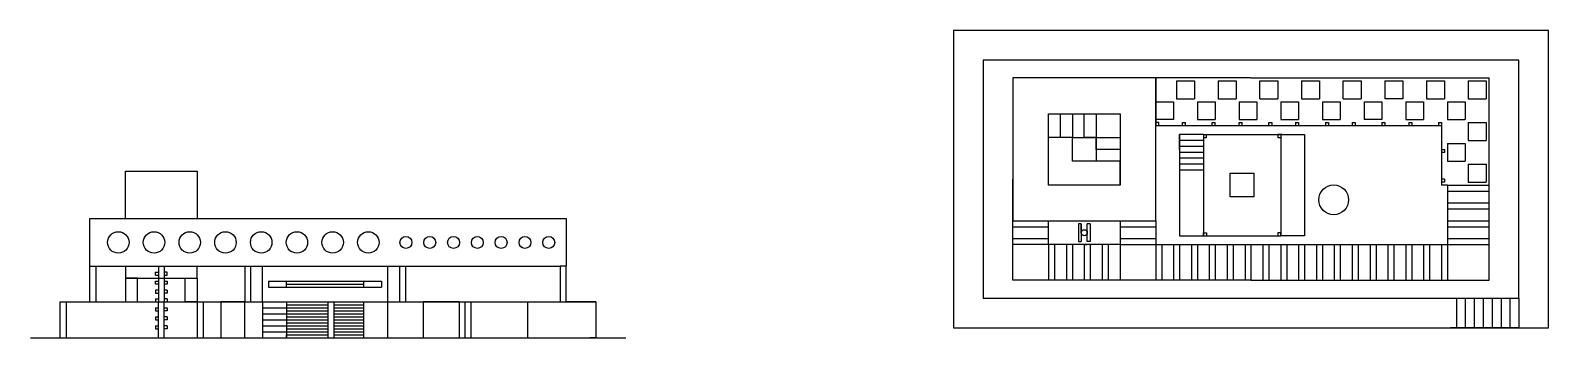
# Model space of a CAD drawing. Header units: millimetres. Extents: x 2270 to 2525, y 1480 to 1532.
import ezdxf

# ---------------------------------------------------------------- set-up
doc = ezdxf.new("R2010")
doc.units = ezdxf.units.MM

msp = doc.modelspace()

# ---------------------------------------------------------------- linework, layer by layer
for p, q in [((2475.04, 1523.78), (2435.04, 1523.78)), ((2435.04, 1523.78), (2435.04, 1506.78)), ((2435.04, 1523.78), (2435.04, 1499.78)), ((2459.04, 1499.78), (2459.04, 1523.78)), ((2459.04, 1523.78), (2459.04, 1515.78)), ((2459.04, 1523.78), (2459.04, 1523.28)), ((2462.54, 1523.28), (2462.54, 1520.28)), ((2462.54, 1523.28), (2465.54, 1523.28)), ((2465.54, 1523.28), (2465.54, 1520.28)), ((2469.54, 1523.28), (2472.54, 1523.28)), ((2469.54, 1523.28), (2469.54, 1520.28)), ((2472.54, 1523.28), (2472.54, 1520.28)), ((2475.04, 1523.78), (2515.04, 1523.78)), ((2476.54, 1520.28), (2476.54, 1523.28)), ((2476.54, 1523.28), (2479.54, 1523.28)), ((2479.54, 1523.28), (2479.54, 1520.28)), ((2483.54, 1523.28), (2486.54, 1523.28)), ((2483.54, 1523.28), (2483.54, 1520.28)), ((2486.54, 1523.28), (2486.54, 1520.28)), ((2490.54, 1520.28), (2490.54, 1523.28)), ((2490.54, 1523.28), (2493.54, 1523.28)), ((2493.54, 1523.28), (2493.54, 1520.28)), ((2497.54, 1523.28), (2497.54, 1520.28)), ((2497.54, 1523.28), (2500.54, 1523.28)), ((2500.54, 1523.28), (2500.54, 1520.28)), ((2504.54, 1523.28), (2504.54, 1520.28)), ((2504.54, 1523.28), (2507.54, 1523.28)), ((2507.54, 1523.28), (2507.54, 1520.28)), ((2511.54, 1523.28), (2511.54, 1520.28)), ((2511.54, 1523.28), (2514.54, 1523.28)), ((2514.54, 1523.28), (2514.54, 1520.28)), ((2515.04, 1489.78), (2515.04, 1523.78)), ((2459.04, 1520.28), (2459.04, 1519.78)), ((2462.54, 1520.28), (2465.54, 1520.28)), ((2469.54, 1520.28), (2472.54, 1520.28)), ((2476.54, 1520.28), (2479.54, 1520.28)), ((2483.54, 1520.28), (2486.54, 1520.28)), ((2490.54, 1520.28), (2493.54, 1520.28)), ((2500.54, 1520.28), (2497.54, 1520.28)), ((2504.54, 1520.28), (2507.54, 1520.28)), ((2511.54, 1520.28), (2514.54, 1520.28)), ((2441.04, 1511.78), (2441.04, 1517.78)), ((2441.04, 1517.78), (2453.04, 1517.78)), ((2443.04, 1513.78), (2443.04, 1517.78)), ((2443.04, 1517.78), (2445.04, 1517.78)), ((2445.04, 1517.78), (2445.04, 1513.78)), ((2447.04, 1513.78), (2447.04, 1517.78)), ((2447.04, 1517.78), (2449.04, 1517.78)), ((2449.04, 1517.78), (2449.04, 1513.78)), ((2453.04, 1517.78), (2453.04, 1505.78)), ((2459.04, 1519.78), (2462.04, 1519.78)), ((2462.04, 1519.78), (2462.04, 1516.78)), ((2466.04, 1519.78), (2466.04, 1516.78)), ((2466.04, 1519.78), (2469.04, 1519.78)), ((2469.04, 1519.78), (2469.04, 1516.78)), ((2473.04, 1519.78), (2473.04, 1516.78)), ((2473.04, 1519.78), (2476.04, 1519.78)), ((2476.04, 1519.78), (2476.04, 1516.78)), ((2480.04, 1519.78), (2480.04, 1516.78)), ((2480.04, 1519.78), (2483.04, 1519.78)), ((2480.04, 1519.78), (2483.04, 1519.78)), ((2483.04, 1519.78), (2483.04, 1516.78)), ((2487.04, 1519.78), (2487.04, 1516.78)), ((2487.04, 1519.78), (2490.04, 1519.78)), ((2490.04, 1519.78), (2490.04, 1516.78)), ((2494.04, 1519.78), (2494.04, 1516.78)), ((2494.04, 1519.78), (2497.04, 1519.78)), ((2497.04, 1519.78), (2497.04, 1516.78)), ((2501.04, 1519.78), (2501.04, 1516.78)), ((2501.04, 1519.78), (2504.04, 1519.78)), ((2504.04, 1519.78), (2504.04, 1516.78)), ((2508.04, 1519.78), (2508.04, 1516.78)), ((2508.04, 1519.78), (2511.04, 1519.78)), ((2511.04, 1519.78), (2511.04, 1516.78)), ((2462.04, 1516.78), (2459.04, 1516.78)), ((2459.54, 1516.28), (2459.04, 1516.28)), ((2459.04, 1515.78), (2507.04, 1515.78)), ((2459.04, 1515.78), (2459.54, 1515.78)), ((2459.54, 1515.78), (2459.54, 1516.28)), ((2463.54, 1515.78), (2463.54, 1516.28)), ((2463.54, 1516.28), (2464.04, 1516.28)), ((2464.04, 1515.78), (2464.04, 1516.28)), ((2466.04, 1516.78), (2469.04, 1516.78)), ((2468.54, 1515.78), (2468.54, 1516.28)), ((2468.54, 1516.28), (2469.04, 1516.28)), ((2469.04, 1515.78), (2469.04, 1516.28)), ((2473.04, 1516.78), (2476.04, 1516.78)), ((2473.04, 1515.78), (2473.04, 1516.28)), ((2473.04, 1516.28), (2473.54, 1516.28)), ((2473.54, 1515.78), (2473.54, 1516.28)), ((2478.04, 1515.78), (2478.04, 1516.28)), ((2478.04, 1516.28), (2478.54, 1516.28)), ((2478.54, 1516.28), (2478.54, 1515.78)), ((2480.04, 1516.78), (2483.04, 1516.78)), ((2482.54, 1516.28), (2482.54, 1515.78)), ((2482.54, 1516.28), (2483.04, 1516.28)), ((2483.04, 1516.28), (2483.04, 1515.78)), ((2487.04, 1516.78), (2490.04, 1516.78)), ((2487.54, 1516.28), (2487.54, 1515.78)), ((2487.54, 1516.28), (2488.04, 1516.28)), ((2488.04, 1516.28), (2488.04, 1515.78)), ((2492.04, 1516.28), (2492.04, 1515.78)), ((2492.04, 1516.28), (2492.54, 1516.28)), ((2492.54, 1516.28), (2492.54, 1515.78)), ((2497.04, 1516.78), (2494.04, 1516.78)), ((2497.04, 1516.28), (2497.04, 1515.78)), ((2497.04, 1516.28), (2497.54, 1516.28)), ((2497.54, 1516.28), (2497.54, 1515.78)), ((2501.04, 1516.78), (2504.04, 1516.78)), ((2501.54, 1516.28), (2501.54, 1515.78)), ((2501.54, 1516.28), (2502.04, 1516.28)), ((2502.04, 1516.28), (2502.04, 1515.78)), ((2506.54, 1516.28), (2506.54, 1515.78)), ((2506.54, 1516.28), (2507.04, 1516.28)), ((2507.04, 1516.28), (2507.04, 1515.78)), ((2507.04, 1515.78), (2507.04, 1507.78)), ((2507.04, 1515.78), (2507.04, 1505.78)), ((2508.04, 1516.78), (2511.04, 1516.78)), ((2511.54, 1516.28), (2514.54, 1516.28)), ((2511.54, 1516.28), (2511.54, 1513.28)), ((2514.54, 1516.28), (2514.54, 1513.28)), ((2445.04, 1513.78), (2441.04, 1513.78)), ((2445.04, 1509.78), (2445.04, 1513.78)), ((2445.04, 1513.78), (2447.04, 1513.78)), ((2449.04, 1513.78), (2447.04, 1513.78)), ((2447.04, 1513.78), (2449.04, 1513.78)), ((2449.04, 1513.78), (2451.04, 1513.78)), ((2449.04, 1511.78), (2449.04, 1513.78)), ((2449.04, 1513.78), (2449.04, 1509.78)), ((2451.04, 1513.78), (2453.04, 1513.78)), ((2453.04, 1513.78), (2453.04, 1511.78)), ((2463.04, 1511.78), (2463.04, 1514.28)), ((2463.04, 1514.28), (2463.04, 1497.28)), ((2467.04, 1514.28), (2463.04, 1514.28)), ((2467.04, 1513.28), (2463.04, 1513.28)), ((2467.04, 1514.28), (2467.04, 1497.28)), ((2467.04, 1514.28), (2480.04, 1514.28)), ((2467.04, 1514.28), (2467.04, 1513.78)), ((2467.04, 1513.78), (2467.54, 1513.78)), ((2467.54, 1513.78), (2467.54, 1514.28)), ((2476.54, 1514.28), (2484.04, 1514.28)), ((2480.04, 1514.28), (2479.54, 1514.28)), ((2479.54, 1514.28), (2479.54, 1513.78)), ((2479.54, 1513.78), (2480.04, 1513.78)), ((2480.04, 1514.28), (2480.04, 1497.28)), ((2480.29, 1514.28), (2480.04, 1514.28)), ((2484.04, 1514.28), (2484.04, 1497.28)), ((2508.04, 1512.78), (2511.04, 1512.78)), ((2508.04, 1512.78), (2508.04, 1509.78)), ((2511.04, 1512.78), (2511.04, 1509.78)), ((2511.54, 1513.28), (2514.54, 1513.28)), ((2441.04, 1505.78), (2441.04, 1511.78)), ((2453.04, 1511.78), (2449.04, 1511.78)), ((2467.04, 1512.28), (2463.04, 1512.28)), ((2467.04, 1511.28), (2463.04, 1511.28)), ((2467.04, 1510.28), (2463.04, 1510.28)), ((2507.04, 1511.78), (2507.54, 1511.78)), ((2507.54, 1511.28), (2507.04, 1511.28)), ((2507.54, 1511.78), (2507.54, 1511.28)), ((2286, 1500.14), (2286, 1508.14)), ((2286, 1508.14), (2298, 1508.14)), ((2298, 1508.14), (2298, 1500.14)), ((2453.04, 1509.78), (2445.04, 1509.78)), ((2453.04, 1505.78), (2453.04, 1509.78)), ((2467.04, 1509.28), (2463.04, 1509.28)), ((2467.04, 1508.28), (2463.04, 1508.28)), ((2471.54, 1505.78), (2471.54, 1507.78)), ((2471.54, 1507.78), (2475.54, 1507.78)), ((2475.54, 1507.78), (2475.54, 1503.78)), ((2508.04, 1509.78), (2511.04, 1509.78)), ((2511.54, 1509.28), (2514.54, 1509.28)), ((2511.54, 1509.28), (2511.54, 1506.28)), ((2514.54, 1509.28), (2514.54, 1506.28)), ((2435.04, 1489.78), (2435.04, 1506.78)), ((2453.04, 1505.78), (2441.04, 1505.78)), ((2471.54, 1503.78), (2471.54, 1505.78)), ((2507.54, 1506.78), (2507.04, 1506.78)), ((2507.54, 1506.28), (2507.04, 1506.28)), ((2507.04, 1505.78), (2507.04, 1505.78)), ((2508.04, 1505.78), (2507.04, 1505.78)), ((2507.54, 1506.78), (2507.54, 1506.28)), ((2508.04, 1505.78), (2508.04, 1495.78)), ((2508.04, 1505.78), (2515.04, 1505.78)), ((2508.04, 1505.78), (2515.04, 1505.78)), ((2508.04, 1504.78), (2515.04, 1504.78)), ((2511.54, 1506.28), (2514.54, 1506.28)), ((2511.54, 1506.28), (2514.54, 1506.28)), ((2475.54, 1503.78), (2471.54, 1503.78)), ((2508.04, 1502.78), (2515.04, 1502.78)), ((2280, 1492.14), (2280, 1500.14)), ((2280, 1500.14), (2360, 1500.14)), ((2280, 1500.14), (2284, 1500.14)), ((2280, 1500.14), (2304, 1500.14)), ((2280, 1500.14), (2286, 1500.14)), ((2360, 1500.14), (2360, 1492.14)), ((2435.04, 1499.78), (2459.04, 1499.78)), ((2441.04, 1495.78), (2441.04, 1499.78)), ((2453.04, 1499.78), (2453.04, 1495.78)), ((2459.04, 1499.78), (2459.04, 1495.78)), ((2508.04, 1501.78), (2515.04, 1501.78)), ((2508.04, 1499.78), (2515.04, 1499.78)), ((2435.04, 1498.78), (2441.04, 1498.78)), ((2446.54, 1499.28), (2446.04, 1499.28)), ((2446.04, 1499.28), (2446.04, 1496.28)), ((2446.54, 1499.28), (2446.54, 1496.28)), ((2446.54, 1497.78), (2446.54, 1499.28)), ((2446.54, 1497.78), (2446.54, 1499.28)), ((2447.54, 1496.28), (2447.54, 1499.28)), ((2448.04, 1499.28), (2447.54, 1499.28)), ((2448.04, 1499.28), (2448.04, 1496.28)), ((2453.04, 1498.78), (2459.04, 1498.78)), ((2463.04, 1497.28), (2480.04, 1497.28)), ((2467.04, 1497.28), (2467.04, 1497.78)), ((2467.04, 1497.78), (2467.54, 1497.78)), ((2467.54, 1497.78), (2467.54, 1497.28)), ((2480.04, 1497.78), (2479.54, 1497.78)), ((2479.54, 1497.78), (2479.54, 1497.28)), ((2480.04, 1497.28), (2480.04, 1497.78)), ((2484.04, 1497.28), (2480.04, 1497.28)), ((2508.04, 1498.78), (2515.04, 1498.78)), ((2435.04, 1496.78), (2441.04, 1496.78)), ((2441.04, 1495.78), (2435.04, 1495.78)), ((2453.04, 1495.78), (2441.04, 1495.78)), ((2441.04, 1495.78), (2441.04, 1489.78)), ((2442.04, 1495.78), (2442.04, 1489.78)), ((2444.04, 1495.78), (2444.04, 1489.78)), ((2445.04, 1495.78), (2445.04, 1489.78)), ((2446.04, 1496.28), (2446.54, 1496.28)), ((2447.04, 1495.78), (2447.04, 1489.78)), ((2447.04, 1495.78), (2447.54, 1495.78)), ((2448.04, 1496.28), (2447.54, 1496.28)), ((2448.04, 1495.78), (2448.04, 1489.78)), ((2450.04, 1495.78), (2450.04, 1489.78)), ((2451.04, 1495.78), (2451.04, 1489.78)), ((2453.04, 1496.78), (2459.04, 1496.78)), ((2453.04, 1495.78), (2459.04, 1495.78)), ((2453.04, 1495.78), (2453.04, 1489.78)), ((2459.04, 1495.78), (2507.04, 1495.78)), ((2459.04, 1495.78), (2459.04, 1489.78)), ((2460.04, 1495.78), (2460.04, 1489.78)), ((2462.04, 1495.78), (2462.04, 1489.78)), ((2463.04, 1495.78), (2463.04, 1489.78)), ((2465.04, 1495.78), (2465.04, 1489.78)), ((2466.04, 1495.78), (2466.04, 1489.78)), ((2468.04, 1495.78), (2468.04, 1489.78)), ((2469.04, 1495.78), (2469.04, 1489.78)), ((2471.04, 1495.78), (2471.04, 1489.78)), ((2472.04, 1495.78), (2472.04, 1489.78)), ((2474.04, 1495.78), (2474.04, 1489.78)), ((2475.04, 1495.78), (2475.04, 1489.78)), ((2477.04, 1495.78), (2477.04, 1489.78)), ((2478.04, 1495.78), (2478.04, 1489.78)), ((2480.04, 1495.78), (2480.04, 1489.78)), ((2481.04, 1495.78), (2481.04, 1489.78)), ((2483.04, 1495.78), (2483.04, 1489.78)), ((2484.04, 1495.78), (2484.04, 1489.78)), ((2486.04, 1495.78), (2486.04, 1489.78)), ((2487.04, 1495.78), (2487.04, 1489.78)), ((2489.04, 1495.78), (2489.04, 1489.78)), ((2490.04, 1495.78), (2490.04, 1489.78)), ((2492.04, 1495.78), (2492.04, 1489.78)), ((2493.04, 1495.78), (2493.04, 1489.78)), ((2495.04, 1495.78), (2495.04, 1489.78)), ((2496.04, 1495.78), (2496.04, 1489.78)), ((2498.04, 1495.78), (2498.04, 1489.78)), ((2499.04, 1495.78), (2499.04, 1489.78)), ((2501.04, 1495.78), (2501.04, 1489.78)), ((2502.04, 1495.78), (2502.04, 1489.78)), ((2504.04, 1495.78), (2504.04, 1489.78)), ((2505.04, 1495.78), (2505.04, 1489.78)), ((2507.04, 1495.78), (2515.04, 1495.78)), ((2507.04, 1495.78), (2507.04, 1489.78)), ((2508.04, 1496.78), (2515.04, 1496.78)), ((2508.04, 1495.78), (2508.04, 1489.78)), ((2280, 1492.14), (2292, 1492.14)), ((2280, 1492.14), (2286, 1492.14)), ((2281, 1492.14), (2359, 1492.14)), ((2281, 1492.14), (2286, 1492.14)), ((2286, 1492.14), (2286, 1486.14)), ((2291.5, 1492.14), (2291.5, 1486.14)), ((2292.5, 1492.14), (2292.5, 1486.14)), ((2298, 1490.14), (2298, 1492.14)), ((2309, 1486.14), (2309, 1492.14)), ((2309, 1492.14), (2330, 1492.14)), ((2330, 1492.14), (2330, 1486.14)), ((2332, 1492.14), (2332, 1486.14)), ((2333, 1492.14), (2333, 1486.14)), ((2360, 1492.14), (2359, 1492.14)), ((2359, 1492.14), (2359, 1486.14)), ((2360, 1486.14), (2360, 1492.14)), ((2288, 1490.14), (2286, 1490.14)), ((2286, 1490.14), (2298, 1490.14)), ((2288, 1486.14), (2288, 1490.14)), ((2291, 1490.64), (2291, 1491.14)), ((2291, 1491.14), (2291.5, 1491.14)), ((2291, 1490.64), (2291.5, 1490.64)), ((2291, 1489.14), (2291, 1489.64)), ((2291, 1489.64), (2291.5, 1489.64)), ((2293, 1491.14), (2292.5, 1491.14)), ((2292.5, 1490.64), (2293, 1490.64)), ((2292.5, 1489.64), (2293, 1489.64)), ((2293, 1490.64), (2293, 1491.14)), ((2293, 1489.64), (2293, 1489.14)), ((2296, 1486.14), (2296, 1490.14)), ((2296, 1490.14), (2298, 1490.14)), ((2298, 1490.14), (2298, 1486.14)), ((2310, 1489.64), (2329, 1489.64)), ((2310, 1489.64), (2310, 1488.64)), ((2313, 1488.64), (2313, 1489.64)), ((2326, 1488.64), (2326, 1489.64)), ((2329, 1489.64), (2329, 1488.64)), ((2475.04, 1489.78), (2435.04, 1489.78)), ((2475.04, 1489.78), (2515.04, 1489.78)), ((2291.5, 1489.14), (2291, 1489.14)), ((2291.5, 1488.14), (2291, 1488.14)), ((2291, 1488.14), (2291, 1487.64)), ((2291, 1487.64), (2291.5, 1487.64)), ((2293, 1489.14), (2292.5, 1489.14)), ((2293, 1488.14), (2292.5, 1488.14)), ((2293, 1487.64), (2292.5, 1487.64)), ((2293, 1488.14), (2293, 1487.64)), ((2310, 1488.64), (2329, 1488.64)), ((2313, 1489.14), (2326, 1489.14)), ((2275, 1480.14), (2275, 1486.14)), ((2275, 1486.14), (2365, 1486.14)), ((2276, 1486.14), (2276, 1480.14)), ((2286, 1486.14), (2288, 1486.14)), ((2291, 1486.64), (2291.5, 1486.64)), ((2291, 1486.64), (2291, 1486.14)), ((2291, 1486.14), (2291.5, 1486.14)), ((2291, 1485.14), (2291.5, 1485.14)), ((2291, 1485.14), (2291, 1484.64)), ((2291, 1484.64), (2291.5, 1484.64)), ((2291.5, 1480.14), (2291.5, 1486.14)), ((2293, 1486.64), (2292.5, 1486.64)), ((2292.5, 1480.14), (2292.5, 1486.14)), ((2292.5, 1485.14), (2293, 1485.14)), ((2293, 1484.64), (2292.5, 1484.64)), ((2293, 1486.64), (2293, 1486.14)), ((2293, 1485.14), (2293, 1484.64)), ((2298, 1486.14), (2296, 1486.14)), ((2298, 1486.14), (2298, 1480.14)), ((2298, 1486.13), (2298, 1486.14)), ((2299, 1486.14), (2299, 1480.14)), ((2300, 1486.14), (2300, 1486.13)), ((2306, 1486.14), (2302, 1486.14)), ((2302, 1486.14), (2302, 1480.14)), ((2306, 1480.14), (2306, 1486.14)), ((2307, 1486.14), (2309, 1486.14)), ((2309, 1486.14), (2309, 1480.14)), ((2309, 1486.14), (2309, 1485.14)), ((2309, 1485.14), (2313, 1485.14)), ((2313, 1486.14), (2313, 1480.14)), ((2313, 1485.64), (2320, 1485.64)), ((2313, 1485.14), (2320, 1485.14)), ((2313, 1484.64), (2320, 1484.64)), ((2320, 1480.14), (2320, 1486.14)), ((2321, 1486.14), (2321, 1480.14)), ((2321, 1485.64), (2326, 1485.64)), ((2321, 1485.14), (2326, 1485.14)), ((2321, 1484.64), (2326, 1484.64)), ((2326, 1480.14), (2326, 1486.14)), ((2330, 1486.14), (2330, 1480.14)), ((2342, 1486.14), (2336, 1486.14)), ((2336, 1486.14), (2336, 1480.14)), ((2342, 1486.14), (2342, 1480.14)), ((2343, 1486.14), (2343, 1480.14)), ((2344, 1486.14), (2344, 1480.14)), ((2353.5, 1486.14), (2353.5, 1480.14)), ((2365, 1486.14), (2360, 1486.14)), ((2365, 1486.14), (2360, 1486.14)), ((2365, 1486.14), (2365, 1480.14)), ((2509.54, 1486.78), (2509.54, 1481.78)), ((2511.04, 1486.78), (2511.04, 1481.78)), ((2512.54, 1486.78), (2512.54, 1481.78)), ((2514.04, 1486.78), (2514.04, 1481.78)), ((2515.54, 1486.78), (2515.54, 1481.78)), ((2517.04, 1486.78), (2517.04, 1481.78)), ((2518.54, 1486.78), (2518.54, 1481.78)), ((2520.04, 1486.78), (2520.04, 1481.78)), ((2291, 1483.64), (2291.5, 1483.64)), ((2291, 1483.64), (2291, 1483.14)), ((2291, 1483.14), (2291.5, 1483.14)), ((2291, 1482.14), (2291.5, 1482.14)), ((2291, 1482.14), (2291, 1481.64)), ((2293, 1483.64), (2292.5, 1483.64)), ((2293, 1483.14), (2292.5, 1483.14)), ((2293, 1482.14), (2292.5, 1482.14)), ((2293, 1483.64), (2293, 1483.14)), ((2293, 1482.14), (2293, 1481.64)), ((2309, 1484.14), (2313, 1484.14)), ((2309, 1483.14), (2313, 1483.14)), ((2309, 1482.14), (2313, 1482.14)), ((2313, 1484.14), (2320, 1484.14)), ((2313, 1483.64), (2320, 1483.64)), ((2313, 1483.14), (2320, 1483.14)), ((2313, 1482.64), (2320, 1482.64)), ((2313, 1482.14), (2320, 1482.14)), ((2321, 1484.14), (2326, 1484.14)), ((2321, 1483.64), (2326, 1483.64)), ((2321, 1483.14), (2326, 1483.14)), ((2321, 1482.64), (2326, 1482.64)), ((2321, 1482.14), (2326, 1482.14)), ((2270, 1480.14), (2370, 1480.14)), ((2270, 1480.14), (2275, 1480.14)), ((2291, 1481.64), (2291.5, 1481.64)), ((2293, 1481.64), (2292.5, 1481.64)), ((2302, 1480.14), (2305, 1480.14)), ((2305, 1480.14), (2306, 1480.14)), ((2309, 1481.14), (2313, 1481.14)), ((2313, 1481.64), (2320, 1481.64)), ((2313, 1481.14), (2320, 1481.14)), ((2313, 1480.14), (2313, 1480.64)), ((2313, 1480.64), (2320, 1480.64)), ((2321, 1481.64), (2326, 1481.64)), ((2321, 1481.14), (2326, 1481.14)), ((2321, 1480.64), (2326, 1480.64)), ((2365, 1480.14), (2364, 1480.14)), ((2520.04, 1481.78), (2508.54, 1481.78))]:
    msp.add_line(p, q)
for points in [[(2425.04, 1481.78), (2525.04, 1481.78), (2525.04, 1531.78), (2425.04, 1531.78), (2425.04, 1481.78)], [(2280, 1486.14), (2280, 1492.14), (2281, 1492.14), (2281, 1486.14)], [(2306, 1492.14), (2306, 1486.14)], [(2307, 1492.14), (2307, 1486.14)]]:
    msp.add_lwpolyline(points)
msp.add_lwpolyline([(2430.04, 1486.78), (2520.04, 1486.78), (2520.04, 1526.78), (2430.04, 1526.78)], close=True)
for centre, radius in [((2488.93, 1503.3), 2.5), ((2284.77, 1496.14), 1.8), ((2290.77, 1496.14), 1.8), ((2290.77, 1496.14), 1.8), ((2296.77, 1496.14), 1.8), ((2302.77, 1496.14), 1.8), ((2308.77, 1496.14), 1.8), ((2314.77, 1496.14), 1.8), ((2320.77, 1496.14), 1.8), ((2326.77, 1496.14), 1.8), ((2333.08, 1496.14), 1), ((2337.08, 1496.14), 1), ((2341.08, 1496.14), 1), ((2345.08, 1496.14), 1), ((2349.08, 1496.14), 1), ((2353.08, 1496.14), 1), ((2357.08, 1496.14), 1), ((2447.04, 1497.78), 0.5)]:
    msp.add_circle(centre, radius)

doc.saveas('drawing.dxf')
